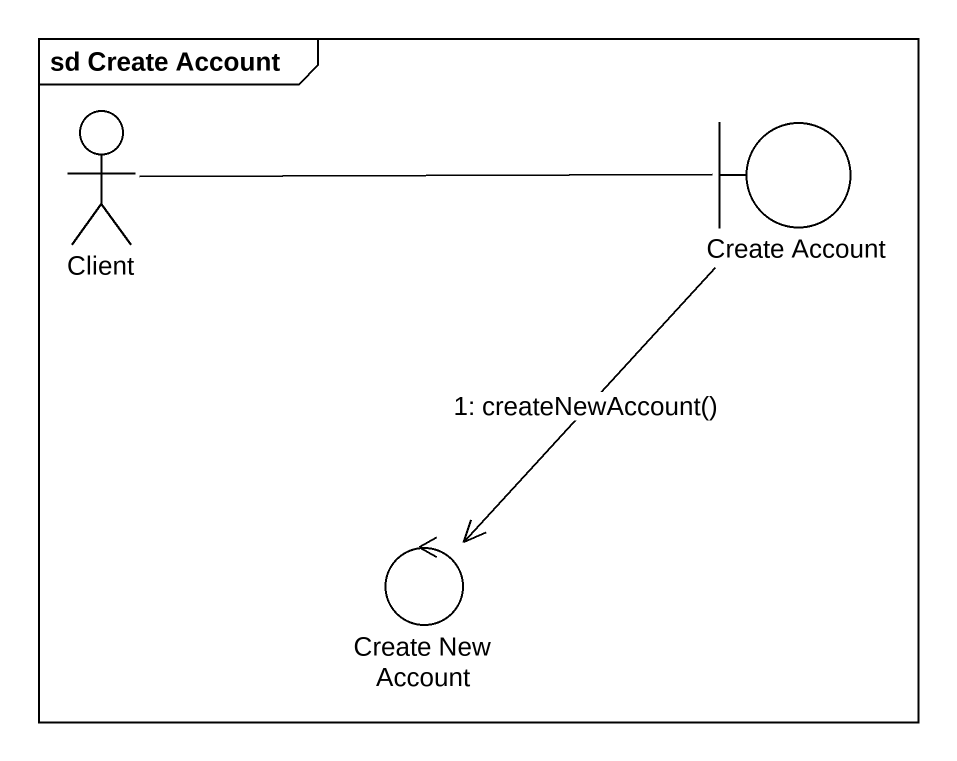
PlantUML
@startuml
mainframe sd Create Account
actor Client
boundary "Create Account" as Create_Account
control "Create New Account" as Create_New_Account
Client -right- Create_Account
Create_Account --> Create_New_Account : 1: createNewAccount()
@enduml
